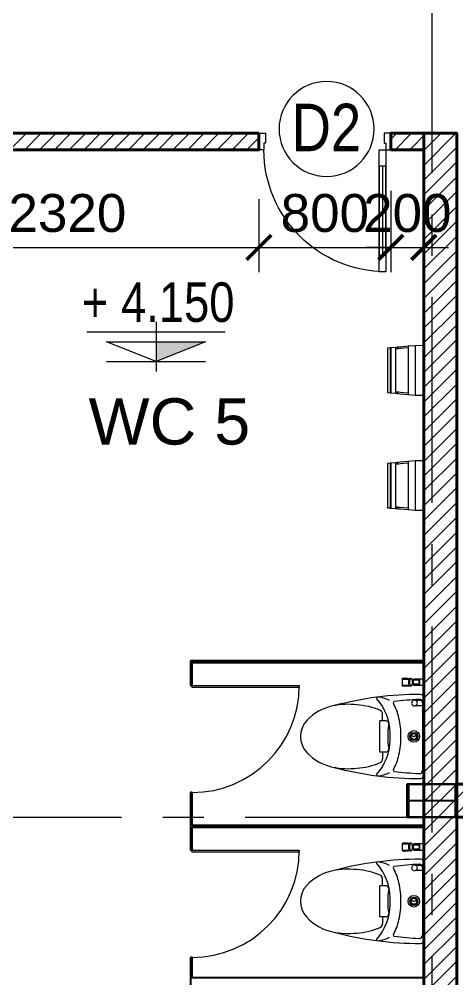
# Model space of a CAD drawing. Header units: millimetres. Extents: x 886808 to 1650903, y -1008069 to 230892.
# Drawn here: x 948415 to 951069, y -439900 to -434078 of the extents above; entities that cross this region are included whole.
import ezdxf
from ezdxf.enums import TextEntityAlignment as Align

# ---------------------------------------------------------------- set-up
doc = ezdxf.new("R2010")
doc.units = ezdxf.units.MM
for name, pattern in [('ACAD_ISO03W100', [30, 12, -18]), ('CENTER', [2, 1.25, -0.25, 0.25, -0.25]), ('DASHED', [0.75, 0.5, -0.25]), ('HIDDEN2', [0.1875, 0.125, -0.0625])]:
    doc.linetypes.add(name, pattern=pattern)
doc.layers.get('0').update_dxf_attribs({"lineweight": 0})
for name, color, linetype, lineweight in [('01- NET TUONG- 242', 242, 'Continuous', 40), ('04-Net thay', 150, 'Continuous', 20), ('06- Dim- 250', 250, 'Continuous', 0), ('06-Dim', 250, 'Continuous', 0), ('8l NET TO', 8, 'Continuous', 9), ('A-Door', 31, 'Continuous', 15), ('A-GLAZ-CURT', 52, 'Continuous', 5), ('A-Wall', 113, 'Continuous', 30), ('A-WALL-FNSH', 113, 'Continuous', 25), ('A_Dim', 8, 'Continuous', 5), ('ADP_007_text', 7, 'Continuous', 15), ('ADP_137_symbol', 137, 'Continuous', 9), ('DS_Dim', 8, 'Continuous', 0), ('HACTH', 8, 'Continuous', 0), ('net vl', 33, 'Continuous', 5), ('P-SANR-FIXT', 6, 'Continuous', 5), ('X-BT-MB-F1$0$SP-CỬA', 157, 'Continuous', 0)]:
    doc.layers.add(name, color=color, linetype=linetype, lineweight=lineweight)
doc.styles.add('ADP_HC_vni_HC', font='')
doc.styles.add('OBAYASHI', font='ARIALN.TTF')
doc.styles.add('Roof Fl type B$0$GHICHUTHUONG', font='arial.ttf', dxfattribs={"width": 0.8})
doc.styles.add('TIÊU ĐỀ', font='arial.ttf', dxfattribs={"height": 230})
doc.styles.add('TRUNG TIN', font='')
doc.styles.get('ADP_HC_vni_HC').set_extended_font_data('VNI-Helve-Condense')
doc.styles.get('TRUNG TIN').set_extended_font_data('VNI-Helve-Condense')
doc.dimstyles.new('1-100', dxfattribs={"dimtxt": 230, "dimasz": 150, "dimexe": 150, "dimexo": 300, "dimgap": 90, "dimtad": 1, "dimdec": 0, "dimrnd": 5, "dimzin": 0, "dimtxsty": 'TIÊU ĐỀ', "dimblk": 'ARCHTICK', "dimcen": 100, "dimdle": 120, "dimclrd": 256, "dimclre": 256, "dimclrt": 2, "dimadec": 0, "dimazin": 0, "dimtfac": 1, "dimtdec": 0, "dimtix": 1, "dimtmove": 1, "dimatfit": 3, "dimldrblk": 'OPEN30', "dimfxl": 900, "dimtolj": 1, "dimtzin": 0, "dimlwd": 13, "dimlwe": 13, "dimarcsym": 1})

# ---------------------------------------------------------------- blocks, each defined once
blk = doc.blocks.new('*U52')
at = {"transparency": 33554636}
h = blk.add_hatch(color=256, dxfattribs=at)
edge = h.paths.add_edge_path()
edge.add_arc((2200, 1800), 37.5, 0, 360)
at = {"linetype": 'HIDDEN2', "transparency": 33554636}
for points in [[(0, 0), (0, 3500)], [(0, 3500), (2200, 3500)], [(2200, 3500), (2200, 1800)]]:
    blk.add_lwpolyline(points, dxfattribs=at)
at = {"lineweight": -2, "transparency": 33554636, "const_width": 50}
blk.add_lwpolyline([(-173.2, 100), (0, 0), (173.2, 100)], dxfattribs=at)
at = {"transparency": 33554636}
blk.add_circle((2200, 1800), 37.5, dxfattribs=at)
blk = doc.blocks.new('*U51')
at = {"transparency": 33554636}
h = blk.add_hatch(color=256, dxfattribs=at)
edge = h.paths.add_edge_path()
edge.add_arc((0, 900), 37.5, 0, 360)
at = {"linetype": 'HIDDEN2', "transparency": 33554636}
blk.add_lwpolyline([(0, 0), (0, 900)], dxfattribs=at)
at = {"lineweight": -2, "transparency": 33554636, "const_width": 50}
blk.add_lwpolyline([(-173.2, 100), (0, 0), (173.2, 100)], dxfattribs=at)
at = {"transparency": 33554636}
blk.add_circle((0, 900), 37.5, dxfattribs=at)
blk = doc.blocks.new('THANG BO 2 TG2')
at = {"layer": '04-Net thay', "transparency": 33554636}
for p, q in [((1550, 3850), (1550, 2350)), ((1850, 3850), (1850, 2350)), ((2150, 3850), (2150, 2350)), ((2450, 3850), (2450, 2350)), ((2750, 3850), (2750, 2350)), ((3050, 3850), (3050, 2350)), ((3350, 3850), (3350, 2350)), ((3650, 3850), (3650, 2350)), ((3950, 3850), (3950, 2350)), ((50, 2350), (1550, 2350)), ((1550, 2350), (4250, 2350)), ((1550, 1550), (1550, 2350)), ((1600, 1600), (1600, 2300)), ((50, 1950), (1550, 1950)), ((2568.3, 1600), (1600, 1600)), ((50, 1550), (1550, 1550)), ((2084.1, 1550), (1550, 1550)), ((1550, 50), (1550, 1550)), ((1850, 50), (1850, 1550)), ((3650, 50), (3650, 1550)), ((3950, 50), (3950, 1550)), ((4250, 50), (4250, 1550)), ((2150, 50), (2150, 1435.8)), ((2450, 50), (2450, 916.2)), ((2750, 50), (2750, 396.6))]:
    blk.add_line(p, q, dxfattribs=at)
for points in [[(1550, 0), (0, 0), (0, 3900), (4250, 3900), (4250, 2300), (1600, 2300)], [(1550, 50), (50, 50), (50, 3850), (4250, 3850)], [(4250, 50), (5700, 50), (5700, 3900), (5750, 3900), (5750, 0), (4250, 0)], [(2750, 1285.3), (2750, 1550)], [(3050, 1550), (3050, 892.4)], [(3350, 246.1), (3350, 1550)], [(3050, 779.2), (3050, 659.3)], [(2950.1, 50), (1550, 50), (1550, 0), (4250, 0), (4250, 50), (3463.2, 50)]]:
    blk.add_lwpolyline(points, dxfattribs=at)
for points in [[(4250, 2300), (4200, 2300), (4200, 1600), (4250, 1600)], [(2597.2, 1550), (4250, 1550), (4250, 1600), (2568.3, 1600)], [(3492.1, 0), (4250, 0), (4250, 50), (3461.2, 50)]]:
    blk.add_lwpolyline(points, close=True, dxfattribs=at)
at = {"layer": '06- Dim- 250', "linetype": 'DASHED', "ltscale": 200, "transparency": 33554636}
for p, q in [((3050, 659.3), (3050, 1550)), ((3350, 246.1), (3350, 1550))]:
    blk.add_line(p, q, dxfattribs=at)
at = {"layer": 'A-WALL-FNSH', "color": 251, "lineweight": 5, "true_color": 0x636466, "transparency": 33554636}
blk.add_line((4250, 1600), (2977, 1600), dxfattribs=at)
for points in [[(3077.3, -170.4), (2598.3, 659.3), (2329.1, 659.3), (2732.9, 892.4), (2463.7, 892.4), (2000.5, 1694.7)], [(3590.5, -170.4), (3111.4, 659.3), (2842.3, 659.3), (3246, 892.4), (2976.9, 892.4), (2513.7, 1694.7)]]:
    blk.add_lwpolyline(points, dxfattribs=at)
at = {"layer": '06- Dim- 250', "linetype": 'ACAD_ISO03W100', "ltscale": 10, "transparency": 33554636, "xscale": -1}
for name, p, rotation in [('*U52', (4250, 3015.8), 90), ('*U51', (3350, 800), 270)]:
    blk.add_blockref(name, p, dxfattribs=dict(at, rotation=rotation))
at = {"color": 2, "transparency": 33554636, "char_height": 115, "attachment_point": 5, "style": 'TIÊU ĐỀ'}
for s, insert in [('\\A1;17', (1391.8, 3679.3)), ('\\A1;19', (1991.8, 3679.3)), ('\\A1;21', (2591.8, 3679.3)), ('\\A1;23', (3191.8, 3679.3)), ('\\A1;25', (3791.8, 3679.3)), ('\\A1;27', (4379.2, 3672.2)), ('\\A1;15', (1391.8, 1679.3)), ('\\A1;13', (1691.8, 1379.3)), ('\\A1;32', (2891.8, 1379.3)), ('\\A1;30', (3491.8, 1379.3)), ('\\A1;28', (4091.8, 1379.3))]:
    blk.add_mtext(s, dxfattribs=dict(at, insert=insert))
blk = doc.blocks.new('DAC_CD-Compact partition door - DAC-CD-Compact partition door-4592715-MẶT BẰNG BỐ TRÍ TẦNG 2')
at = {"layer": 'A-Door', "lineweight": 18}
for p, q in [((313, -5), (325, -5)), ((313, -655), (313, -5)), ((325, -5), (325, -655)), ((325, -655), (313, -655))]:
    blk.add_line(p, q, dxfattribs=at)
at = {"layer": 'A-Door'}
blk.add_arc((325, -5), 650, 180, 270, dxfattribs=at)
blk = doc.blocks.new('DAC_SA_Toilet - DAC_Toilet-V2-MẶT BẰNG BỐ TRÍ TẦNG 2')
at = {"layer": 'A_Dim', "transparency": 33554636}
for p, q in [((-308.8, 364.5), (-350.3, 364.5)), ((235, 364.5), (-235, 364.5))]:
    blk.add_line(p, q, dxfattribs=at)
at = {"layer": 'P-SANR-FIXT', "color": 251, "true_color": 0x636466, "transparency": 33554636}
for p, q in [((-350.3, 306.5), (-350.3, 364.5)), ((-308.8, 364.5), (-308.8, 306.5)), ((-223.5, 359.5), (-223.5, 364.5)), ((-220.1, 359.5), (-223.5, 359.5)), ((-220.1, 312.7), (-220.1, 359.5)), ((-220.1, 359.5), (-186.3, 359.5)), ((-205, 356.9), (0, 356.9)), ((-186.3, 359.5), (-186.3, 312.7)), ((-182.9, 359.5), (-186.3, 359.5)), ((-182.9, 364.5), (-182.9, 359.5)), ((0, 356.9), (205, 356.9)), ((-347.1, 306.5), (-350.3, 306.5)), ((-347.3, 306.5), (-347.3, 340.6)), ((-311.9, 340.6), (-347.3, 340.6)), ((-347.1, 306.5), (-347.1, 321.7)), ((-347.1, 293.3), (-347.1, 306.5)), ((-344.3, 298.2), (-345.9, 293.7)), ((-344.3, 332.7), (-344.3, 298.2)), ((-341.7, 335.2), (-341.7, 300.7)), ((-317.5, 335.2), (-317.5, 300.7)), ((-315, 332.7), (-315, 298.2)), ((-315, 298.2), (-313.3, 293.7)), ((-312.1, 306.5), (-312.1, 321.7)), ((-312.1, 306.5), (-312.1, 293.3)), ((-308.8, 306.5), (-312.1, 306.5)), ((-311.9, 340.6), (-311.9, 306.5)), ((-356.1, 244.9), (-352.9, 285)), ((-353.3, 236.2), (-356.1, 244.9)), ((-353.3, 236.2), (-350.8, 275.3)), ((-346.9, 280.7), (-348.2, 276.2)), ((-348, 233.8), (-345.9, 273)), ((-344, 274.2), (-343, 278.9)), ((-316.2, 278.9), (-315.2, 274.2)), ((-311.2, 233.8), (-313.3, 273)), ((-312.3, 280.7), (-311, 276.2)), ((-305.9, 236.2), (-308.4, 275.3)), ((-306.3, 285), (-303.1, 244.9)), ((-303.1, 244.9), (-305.9, 236.2)), ((-94.1, 133.7), (-94.1, 97.2)), ((94.1, 133.9), (94.1, 97.2)), ((-94.1, 114.8), (-135.3, 114.8)), ((94.1, 97.2), (-94.1, 97.2)), ((94.1, 114.8), (135.3, 114.8))]:
    blk.add_line(p, q, dxfattribs=at)
for centre, radius in [((-0.5, 304), 35), ((0, 304), 25), ((0, 304), 18.2)]:
    blk.add_circle(centre, radius, dxfattribs=at)
for centre, radius, start, end in [((-235, 344.5), 20, 90, 179.77834), ((-205, 336.9), 20, 90, 182.77831), ((205, 336.9), 20, 357.22169, 90), ((235, 344.5), 20, 0.22166, 90), ((-357.2, 312), 22.3, 286.6183, 295.29425), ((-368.7, 300.9), 23, 336.71481, 340.6458), ((-322.9, 321.4), 24.1, 152.22707, 179.2307), ((-351.9, 309.1), 16.5, 287.16271, 302.51816), ((-344.3, 335.2), 2.55, 270.00781, 359.99327), ((-329.6, 309.1), 28.8, 65.09775, 114.90581), ((-329.6, 260.8), 41.6, 73.0945, 106.9132), ((-315, 335.2), 2.55, 180.06218, 270), ((-307.3, 309.1), 16.5, 237.51883, 252.87745), ((-336.3, 321.4), 24.1, 0.76948, 27.77306), ((-290.5, 300.9), 23, 199.3542, 203.28519), ((-302, 312), 22.3, 244.70575, 253.3817), ((1745, 336.9), 2000, 179.77834, 194.96383), ((1772.7, 432.9), 2000, 182.77831, 187.10889), ((-203.2, 307.8), 17.6, 163.78637, 16.21363), ((-203.2, 307.8), 17.6, 16.21363, 163.78637), ((-16, 304), 15.4, 292.40557, 67.59443), ((-8.7, 318.8), 0.521, 120.52922, 244.00353), ((0, 304), 17.7, 239.47078, 120.52922), ((-16, 304), 16, 295.99647, 64.00353), ((-1745, 336.9), 2000, 345.03617, 0.22166), ((-1772.7, 432.9), 2000, 352.89111, 357.22169), ((-339.1, 283), 13.9, 171.78547, 213.41534), ((-342.4, 284.1), 10.6, 142.44391, 175.48892), ((-329.6, 360.7), 128.2, 261.74989, 278.25011), ((-316.8, 284.1), 10.6, 4.51108, 37.55609), ((-320.1, 283), 13.9, 326.58229, 8.22538), ((-8.7, 289.2), 0.521, 115.99647, 239.47078), ((-205, 186.3), 7, 187.10889, 298.6447), ((-38.7, -118.3), 340, 102.40346, 118.6447), ((0, -294.1), 520, 90, 102.40346), ((0, -294.1), 520, 77.59654, 90), ((38.7, -118.3), 340, 61.3553, 77.59654), ((205, 186.3), 7, 241.3553, 352.89111), ((-49.4, 69.1), 190, 152.46569, 175.50695), ((-20.5, -150.5), 310, 90.25011, 132.22537), ((-75.7, 133.7), 18.4, 141.6409, 180), ((-75.7, 133.7), 18.4, 80.33625, 141.6409), ((0, 578.5), 432.8, 260.33625, 279.66375), ((0, -4840.4), 5000, 89.74989, 90.25011), ((20.5, -150.5), 310, 47.77463, 89.74989), ((75.7, 133.7), 18.4, 38.3591, 99.66375), ((75.7, 133.7), 18.4, 0.59264, 38.3591), ((49.4, 69.1), 190, 4.49305, 27.53431), ((-232.8, 83.5), 6, 175.50695, 312.22537), ((242.7, -72), 436.1, 156.82038, 175.91835), ((-135.3, 89.9), 24.9, 90, 156.82038), ((135.3, 89.9), 24.9, 23.17962, 90), ((-242.7, -72), 436.1, 4.08165, 23.17962), ((232.8, 83.5), 6, 227.77463, 4.49305), ((265.7, -93.5), 461, 173.44768, 191.83618), ((-265.7, -93.5), 461, 348.16382, 6.55232), ((106.8, -126.8), 298.7, 190.16854, 227.10822), ((-106.8, -126.8), 298.7, 312.89178, 349.83146), ((0, -241.8), 141.8, 227.10822, 312.89178)]:
    blk.add_arc(centre, radius, start, end, dxfattribs=at)
for centre, major_axis, ratio, start_param, end_param in [((-294.8, 287), (53.8, 0), 0.469472, 2.950602, 3.394193), ((-344.3, 300.7), (-2.55, 0), 0.964751, 1.570796, 3.142958), ((-329.6, 270.7), (-53.8, 0), 0.469459, 4.459825, 4.964989), ((-329.6, 286.5), (14.9, 0), 0.965007, 0.656553, 2.485417), ((-315, 300.7), (2.55, 0), 0.962261, 3.141593, 4.712389), ((-364.4, 287), (53.8, 0), 0.469472, 6.030585, 6.474176), ((-357.1, 270), (12.9, 0), 0.469472, 0.514225, 1.056571), ((-294.8, 283), (55.3, 0), 0.469472, 2.889685, 3.404243), ((-357.1, 270), (15.9, 0), 0.469472, 0.595548, 0.975248), ((-357.1, 274.1), (17.4, 0), 0.469472, 0.628494, 0.942302), ((-329.6, 299.3), (58.3, 0), 0.469472, 4.429224, 4.995554), ((-329.6, 299.3), (55.3, 0), 0.469472, 4.449739, 4.975039), ((-329.6, 303.4), (53.8, 0), 0.469472, 4.459789, 4.964989), ((-302.1, 274.1), (17.4, 0), 0.470339, 2.199291, 2.513098), ((-302.1, 270), (15.9, 0), 0.470257, 2.166344, 2.546045), ((-302.1, 270), (12.9, 0), 0.469467, 2.085021, 2.627368), ((-364.4, 283), (55.3, 0), 0.469472, 6.020535, 6.535172)]:
    blk.add_ellipse(centre, major_axis=major_axis, ratio=ratio, start_param=start_param, end_param=end_param, dxfattribs=at)
for points, knots in [([(-348, 233.8), (-348.3, 234), (-348.9, 234.6), (-350.5, 235.5), (-352.1, 236), (-353.3, 236.2)], [-1, -1, -1, -1, -0.75, -0.5, 0, 0, 0, 0]), ([(-305.9, 236.2), (-307.1, 236), (-308.7, 235.5), (-310.3, 234.6), (-310.9, 234), (-311.2, 233.8)], [-1, -1, -1, -1, -0.5, -0.25, 0, 0, 0, 0])]:
    blk.add_open_spline(points, degree=3, knots=knots, dxfattribs=at)
blk = doc.blocks.new('DAC_SA_Hand Dryer - DAC_Hand Dryer-946013-MẶT BẰNG BỐ TRÍ TẦNG 2')
at = {"layer": 'P-SANR-FIXT', "color": 251, "true_color": 0x636466}
for p, q in [((-150, -2), (-149.7, -52)), ((150, -2), (-150, -2)), ((-149.7, -52), (149.7, -52)), ((-149.7, -52), (-145.8, -95)), ((145.8, -95), (149.7, -52)), ((149.7, -52), (150, -2)), ((-145.8, -95), (-141.6, -140.9)), ((-145.8, -95), (145.8, -95)), ((-133.6, -140.9), (-137.7, -95)), ((137.7, -95), (133.6, -140.9)), ((141.6, -140.9), (145.8, -95)), ((-139.8, -160.8), (-131.8, -160.8)), ((-139.8, -160.8), (-138.8, -172)), ((-138.8, -172), (138.8, -172)), ((-138.8, -172), (-136.4, -199.2)), ((-130.8, -172), (-131.8, -160.8)), ((131.8, -160.8), (130.8, -172)), ((131.8, -160.8), (139.8, -160.8)), ((136.4, -199.2), (138.8, -172)), ((138.8, -172), (139.8, -160.8)), ((-136.4, -199.2), (136.4, -199.2)), ((-136.4, -199.2), (-136.1, -202.5)), ((136.1, -202.5), (-136.1, -202.5)), ((-136, -203.5), (136, -203.5)), ((-136, -203.5), (-134.4, -221)), ((-134.4, -221), (134.4, -221)), ((-134, -202.5), (-134, -203.5)), ((134, -202.5), (134, -203.5)), ((134.4, -221), (136, -203.5)), ((136.1, -202.5), (136.4, -199.2))]:
    blk.add_line(p, q, dxfattribs=at)
at = {"layer": 'P-SANR-FIXT', "color": 251, "true_color": 0x636466, "flags": 128}
for points in [[(-141.6, -140.9), (-140.5, -153.1), (-139.8, -160.8)], [(-131.8, -160.8), (-132.5, -153.1), (-133.6, -140.9)], [(133.6, -140.9), (132.5, -153.1), (131.8, -160.8)], [(139.8, -160.8), (140.5, -153.1), (141.6, -140.9)]]:
    blk.add_lwpolyline(points, dxfattribs=at)
blk = doc.blocks.new('cao độ')
at = {"layer": 'ADP_137_symbol'}
blk.add_hatch(color=0, dxfattribs=at).paths.add_polyline_path([(0, 1), (0, 0), (2.5, 1)])
at = {"layer": 'ADP_137_symbol', "color": 0}
for points in [[(0, 2), (0, -0.5)], [(-3.5, 1.5), (3.5, 1.5)], [(-2.5, 1), (2.5, 1), (0, 0), (-2.5, 1)], [(-2.5, 0), (2.5, 0)]]:
    blk.add_lwpolyline(points, dxfattribs=at)
at = {"layer": 'ADP_007_text', "style": 'ADP_HC_vni_HC'}
blk.add_attdef('A', (-3.745, 2), '', height=2, dxfattribs=at)
blk = doc.blocks.new('so thu tu bac thang')
at = {"ltscale": 300}
blk.add_circle((37.7, 0), 125, dxfattribs=at)
at = {"style": 'OBAYASHI'}
blk.add_attdef('SO_THU_TU_BAC_THANG', (-91.5, -138.5), '', height=300, dxfattribs=at)
blk = doc.blocks.new('_ArchTick')
at = {"color": 0, "linetype": 'ByBlock', "const_width": 0.15}
blk.add_lwpolyline([(-0.5, -0.5), (0.5, 0.5)], dxfattribs=at)
blk = doc.blocks.new('*D642')
at = {"layer": 'A_Dim', "lineweight": 13, "transparency": 16777216}
for p, q in [((941268.6, -434817), (941268.6, -432214.5)), ((950918.6, -432622), (950918.6, -432214.5)), ((941148.6, -432364.5), (951038.6, -432364.5))]:
    blk.add_line(p, q, dxfattribs=at)
at = {"layer": 'Defpoints', "color": 0, "transparency": 16777216}
for p in [(950918.6, -432364.5), (950918.6, -432922), (941268.6, -435117)]:
    blk.add_point(p, dxfattribs=at)
at = {"layer": 'A_Dim', "lineweight": 13, "transparency": 16777216, "xscale": 150, "yscale": 150, "zscale": 150, "rotation": 180}
blk.add_blockref('_ArchTick', (941268.6, -432364.5), dxfattribs=at)
at = {"layer": 'A_Dim', "lineweight": 13, "transparency": 16777216, "xscale": 150, "yscale": 150, "zscale": 150}
blk.add_blockref('_ArchTick', (950918.6, -432364.5), dxfattribs=at)
at = {"layer": 'A_Dim', "color": 2, "transparency": 16777216, "insert": (946093.6, -432157.1), "char_height": 230, "attachment_point": 5, "style": 'TIÊU ĐỀ'}
blk.add_mtext('\\A1;9650', dxfattribs=at)
blk = doc.blocks.new('_Open30')
at = {"color": 0, "linetype": 'ByBlock', "lineweight": -2}
for p, q in [((-1, 0.268), (0, 0)), ((0, 0), (-1, -0.268)), ((0, 0), (-1, 0))]:
    blk.add_line(p, q, dxfattribs=at)
blk = doc.blocks.new('*D1251')
at = {"layer": 'A_Dim', "lineweight": 13, "transparency": 16777216}
for p, q in [((949868.6, -435169.7), (949868.6, -435612.5)), ((947546.1, -435212.5), (947546.1, -435612.5)), ((947426.1, -435462.5), (949988.6, -435462.5))]:
    blk.add_line(p, q, dxfattribs=at)
at = {"layer": 'Defpoints', "color": 0, "transparency": 16777216}
for p in [(949868.6, -434869.7), (947546.1, -434912.5), (949868.6, -435462.5)]:
    blk.add_point(p, dxfattribs=at)
at = {"layer": 'A_Dim', "lineweight": 13, "transparency": 16777216, "xscale": 150, "yscale": 150, "zscale": 150, "rotation": 180}
blk.add_blockref('_ArchTick', (947546.1, -435462.5), dxfattribs=at)
at = {"layer": 'A_Dim', "lineweight": 13, "transparency": 16777216, "xscale": 150, "yscale": 150, "zscale": 150}
blk.add_blockref('_ArchTick', (949868.6, -435462.5), dxfattribs=at)
at = {"layer": 'A_Dim', "color": 2, "transparency": 16777216, "insert": (948707.3, -435255), "char_height": 230, "attachment_point": 5, "style": 'TIÊU ĐỀ'}
blk.add_mtext('\\A1;2320', dxfattribs=at)
blk = doc.blocks.new('*D1252')
at = {"layer": 'A_Dim', "lineweight": 13, "transparency": 16777216}
for p, q in [((950668.6, -435119.7), (950668.6, -435612.5)), ((949868.6, -435169.7), (949868.6, -435612.5)), ((949748.6, -435462.5), (950788.6, -435462.5))]:
    blk.add_line(p, q, dxfattribs=at)
at = {"layer": 'Defpoints', "color": 0, "transparency": 16777216}
for p in [(950668.6, -434819.7), (949868.6, -434869.7), (950668.6, -435462.5)]:
    blk.add_point(p, dxfattribs=at)
at = {"layer": 'A_Dim', "lineweight": 13, "transparency": 16777216, "xscale": 150, "yscale": 150, "zscale": 150, "rotation": 180}
blk.add_blockref('_ArchTick', (949868.6, -435462.5), dxfattribs=at)
at = {"layer": 'A_Dim', "lineweight": 13, "transparency": 16777216, "xscale": 150, "yscale": 150, "zscale": 150}
blk.add_blockref('_ArchTick', (950668.6, -435462.5), dxfattribs=at)
at = {"layer": 'A_Dim', "color": 2, "transparency": 16777216, "insert": (950268.6, -435255.1), "char_height": 230, "attachment_point": 5, "style": 'TIÊU ĐỀ'}
blk.add_mtext('\\A1;800', dxfattribs=at)
blk = doc.blocks.new('*D1253')
at = {"layer": 'A_Dim', "lineweight": 13, "transparency": 16777216}
for p, q in [((950668.6, -435119.7), (950668.6, -435612.5)), ((950868.6, -435169.7), (950868.6, -435612.5)), ((950668.6, -435462.5), (950518.6, -435462.5)), ((950668.6, -435462.5), (950868.6, -435462.5)), ((950868.6, -435462.5), (951018.6, -435462.5))]:
    blk.add_line(p, q, dxfattribs=at)
at = {"layer": 'Defpoints', "color": 0, "transparency": 16777216}
for p in [(950668.6, -434819.7), (950868.6, -434869.7), (950868.6, -435462.5)]:
    blk.add_point(p, dxfattribs=at)
at = {"layer": 'A_Dim', "lineweight": 13, "transparency": 16777216, "xscale": 150, "yscale": 150, "zscale": 150}
blk.add_blockref('_ArchTick', (950668.6, -435462.5), dxfattribs=at)
at = {"layer": 'A_Dim', "lineweight": 13, "transparency": 16777216, "xscale": 150, "yscale": 150, "zscale": 150, "rotation": 180}
blk.add_blockref('_ArchTick', (950868.6, -435462.5), dxfattribs=at)
at = {"layer": 'A_Dim', "color": 2, "transparency": 16777216, "insert": (950768.6, -435255.1), "char_height": 230, "attachment_point": 5, "style": 'TIÊU ĐỀ'}
blk.add_mtext('\\A1;200', dxfattribs=at)
blk = doc.blocks.new('*D1254')
at = {"layer": 'A_Dim', "lineweight": 13, "transparency": 16777216}
for p, q in [((952096.5, -438839.7), (952096.5, -434649.7)), ((951368.6, -434769.7), (952246.5, -434769.7)), ((951841, -438719.7), (952246.5, -438719.7))]:
    blk.add_line(p, q, dxfattribs=at)
at = {"layer": 'Defpoints', "color": 0, "transparency": 16777216}
for p in [(951068.6, -434769.7), (952096.5, -434769.7), (951541, -438719.7)]:
    blk.add_point(p, dxfattribs=at)
at = {"layer": 'A_Dim', "lineweight": 13, "transparency": 16777216, "xscale": 150, "yscale": 150, "zscale": 150}
for p, rotation in [((952096.5, -434769.7), 90), ((952096.5, -438719.7), 270)]:
    blk.add_blockref('_ArchTick', p, dxfattribs=dict(at, rotation=rotation))
at = {"layer": 'A_Dim', "color": 2, "transparency": 16777216, "insert": (951889, -436744.7), "char_height": 230, "attachment_point": 5, "rotation": 90, "style": 'TIÊU ĐỀ'}
blk.add_mtext('\\A1;3950', dxfattribs=at)
blk = doc.blocks.new('*D1255')
at = {"layer": 'A_Dim', "lineweight": 13, "transparency": 16777216}
for p, q in [((952096.5, -434889.7), (952096.5, -433049.7)), ((950991.5, -433169.7), (952246.5, -433169.7)), ((951368.6, -434769.7), (952246.5, -434769.7))]:
    blk.add_line(p, q, dxfattribs=at)
at = {"layer": 'Defpoints', "color": 0, "transparency": 16777216}
for p in [(950691.5, -433169.7), (952096.5, -433169.7), (951068.6, -434769.7)]:
    blk.add_point(p, dxfattribs=at)
at = {"layer": 'A_Dim', "lineweight": 13, "transparency": 16777216, "xscale": 150, "yscale": 150, "zscale": 150}
for p, rotation in [((952096.5, -433169.7), 90), ((952096.5, -434769.7), 270)]:
    blk.add_blockref('_ArchTick', p, dxfattribs=dict(at, rotation=rotation))
at = {"layer": 'A_Dim', "color": 2, "transparency": 16777216, "insert": (951889.1, -433969.7), "char_height": 230, "attachment_point": 5, "rotation": 90, "style": 'TIÊU ĐỀ'}
blk.add_mtext('\\A1;1600', dxfattribs=at)
blk = doc.blocks.new('*U75')
at = {"layer": 'X-BT-MB-F1$0$SP-CỬA', "transparency": 33554636}
blk.add_line((50, -100), (50, -640), dxfattribs=at)
for points in [[(0, 100), (40, 100), (40, 40), (30, 40), (30, 0), (0, 0)], [(800, 100), (760, 100), (760, 40), (770, 40), (770, 0), (800, 0)], [(30, 0), (30, -740), (70, -740), (70, 0)], [(30, -100), (70, -100), (70, -640), (30, -640)]]:
    blk.add_lwpolyline(points, close=True, dxfattribs=at)
at = {"layer": 'X-BT-MB-F1$0$SP-CỬA', "ltscale": 100, "transparency": 33554636}
blk.add_arc((30, 0), 740, 269.99898, 359.99898, dxfattribs=at)
blk = doc.blocks.new('cc')
at = {"layer": 'A-GLAZ-CURT', "transparency": 33554636}
blk.add_lwpolyline([(222569.3, 39756), (222287.3, 39756), (222287.3, 39659), (222278.3, 39659), (222278.3, 39859), (222287.3, 39859), (222287.3, 39762), (222569.3, 39762), (222569.3, 39859), (222578.3, 39859), (222578.3, 39659), (222569.3, 39659)], close=True, dxfattribs=at)
at = {"layer": 'A-Wall', "transparency": 33554636}
blk.add_lwpolyline([(222278.3, 39659), (222578.3, 39659), (222578.3, 39859), (222278.3, 39859)], close=True, dxfattribs=at)

msp = doc.modelspace()

# ---------------------------------------------------------------- linework, layer by layer
at = {"layer": '01- NET TUONG- 242', "transparency": 33554636}
for points in [[(949868.6, -434769.7), (946038.6, -434769.7), (946038.6, -434869.7), (949868.6, -434869.7)], [(950668.6, -434869.7), (950868.6, -434869.7), (950868.6, -434769.7), (950668.6, -434769.7)], [(950868.6, -434769.7), (951068.6, -434769.7), (951068.6, -443019.7), (950868.6, -443019.7)], [(955518.6, -438719.8), (951068.6, -438719.7), (951068.6, -438919.7), (955518.6, -438919.7)]]:
    msp.add_lwpolyline(points, close=True, dxfattribs=at)
at = {"layer": '8l NET TO', "color": 251, "linetype": 'CENTER', "ltscale": 1000, "true_color": 0x636466, "transparency": 33554636}
for p, q in [((950918.6, -447012.7), (950918.6, -401855.7)), ((941785.5, -438919.7), (971474.1, -438919.7))]:
    msp.add_line(p, q, dxfattribs=at)
at = {"layer": 'A-Wall', "color": 251, "lineweight": 25, "true_color": 0x636466, "transparency": 33554636}
for p, q in [((949453.6, -437969.7), (949453.6, -438119.7)), ((950868.6, -437969.7), (949453.6, -437969.7)), ((949463.6, -438119.7), (949463.6, -437979.7)), ((949463.6, -437979.7), (950868.6, -437979.7)), ((949453.6, -438119.7), (949463.6, -438119.7)), ((949463.6, -438769.7), (949453.6, -438769.7)), ((949453.6, -438769.7), (949453.6, -439119.7)), ((949463.6, -438969.7), (949463.6, -438769.7)), ((950868.6, -438969.7), (949463.6, -438969.7)), ((949463.6, -439119.7), (949463.6, -438979.7)), ((949463.6, -438979.7), (950868.6, -438979.7)), ((949453.6, -439119.7), (949463.6, -439119.7)), ((949463.6, -439769.7), (949453.6, -439769.7)), ((949453.6, -439769.7), (949453.6, -439894.7)), ((949463.6, -439894.7), (949463.6, -439769.7)), ((949453.6, -439894.7), (949453.6, -440044.7)), ((950868.6, -439894.7), (949453.6, -439894.7))]:
    msp.add_line(p, q, dxfattribs=at)
at = {"layer": 'A-WALL-FNSH', "color": 251, "lineweight": 5, "true_color": 0x636466, "transparency": 33554636}
msp.add_line((950853.6, -439894.7), (949453.6, -439894.7), dxfattribs=at)

# ---------------------------------------------------------------- block references
at = {"transparency": 33554636}
ref = msp.add_blockref('so thu tu bac thang', (950365.8, -434743.8), dxfattribs=dict(at, xscale=-2.304000000003725, yscale=2.304000000003725, zscale=2.304, rotation=359.9999999985525))
ref.add_attrib('SO_THU_TU_BAC_THANG', 'D2', dxfattribs={"height": 288, "style": 'TRUNG TIN'}).set_placement((950278, -434878.7), align=Align.CENTER)
msp.add_blockref('THANG BO 2 TG2', (951068.6, -442819.7), dxfattribs=at)
at = {"layer": 'A-Door', "color": 251, "true_color": 0x636466, "transparency": 33554636, "rotation": 90}
for p in [(949458.6, -438444.7), (949458.6, -439444.7)]:
    msp.add_blockref('DAC_CD-Compact partition door - DAC-CD-Compact partition door-4592715-MẶT BẰNG BỐ TRÍ TẦNG 2', p, dxfattribs=at)
at = {"layer": 'DS_Dim', "transparency": 33554636}
msp.add_blockref('cc', (728490.3, -478578.7), dxfattribs=at)
at = {"layer": 'net vl', "ltscale": 300, "transparency": 33554636, "extrusion": (-4.10546e-11, 1.99684e-08, -1), "rotation": 0.001024550384954098}
msp.add_blockref('*U75', (-950668.6, -434869.7, 0), dxfattribs=at)
at = {"layer": 'P-SANR-FIXT', "color": 251, "true_color": 0x636466, "transparency": 33554636, "rotation": 270}
for name, p in [('DAC_SA_Hand Dryer - DAC_Hand Dryer-946013-MẶT BẰNG BỐ TRÍ TẦNG 2', (950868.6, -436208.2)), ('DAC_SA_Hand Dryer - DAC_Hand Dryer-946013-MẶT BẰNG BỐ TRÍ TẦNG 2', (950868.6, -436907.3)), ('DAC_SA_Toilet - DAC_Toilet-V2-MẶT BẰNG BỐ TRÍ TẦNG 2', (950504.1, -438429.7)), ('DAC_SA_Toilet - DAC_Toilet-V2-MẶT BẰNG BỐ TRÍ TẦNG 2', (950504.1, -439429.7))]:
    msp.add_blockref(name, p, dxfattribs=at)

# ---------------------------------------------------------------- texts
at = {"layer": 'net vl', "ltscale": 300, "transparency": 33554636, "insert": (949325.8, -436520.2), "char_height": 280.71, "attachment_point": 5, "style": 'Roof Fl type B$0$GHICHUTHUONG', "bg_fill": 2}
msp.add_mtext('{\\W1;WC 5}', dxfattribs=at)

# ---------------------------------------------------------------- dimensions: what is measured, and where the dimension line sits
at = {"layer": 'A_Dim'}
for base, p1, p2, picture, middle in [((950918.6, -432364.5), (941268.6, -435117), (950918.6, -432922), '*D642', (946093.6, -432157.1)), ((950668.6, -435462.5), (949868.6, -434869.7), (950668.6, -434819.7), '*D1252', (950268.6, -435255.1)), ((950868.6, -435462.5), (950668.6, -434819.7), (950868.6, -434869.7), '*D1253', (950768.6, -435255.1)), ((949868.5875285, -435462.5), (947546.0875285, -434912.5), (949868.5875285, -434869.719508), '*D1251', (948707.3375285, -435254.9897681))]:
    dim = msp.add_linear_dim(base=base, p1=p1, p2=p2, dimstyle='1-100', dxfattribs=at)
    dim.commit()
    dim.dimension.update_dxf_attribs({"geometry": picture, "text_midpoint": middle})
for base, p1, p2, picture, middle in [((952096.5, -433169.7), (951068.6, -434769.7), (950691.5, -433169.7), '*D1255', (951889.1, -433969.7)), ((952096.5, -434769.7), (951541, -438719.7), (951068.6, -434769.7), '*D1254', (951889, -436744.7))]:
    dim = msp.add_linear_dim(base=base, p1=p1, p2=p2, angle=90, dimstyle='1-100', dxfattribs=at)
    dim.commit()
    dim.dimension.update_dxf_attribs({"geometry": picture, "text_midpoint": middle})

# ---------------------------------------------------------------- next in the draw order: hatches: boundary and pattern name
at = {"layer": 'HACTH', "transparency": 33554636}
h = msp.add_hatch(dxfattribs=at)
h.set_pattern_fill('ANSI31', color=256, scale=20)
h.paths.add_polyline_path([(958118.6, -409178.1), (958318.6, -409178.1), (958318.6, -406119.7), (958118.6, -406119.7)])
h.paths.add_polyline_path([(944818.1, -410919.7), (949148.3, -410919.9), (949148.3, -411019.9), (944818.1, -411019.7)])
h.paths.add_polyline_path([(960798.6, -406119.5), (965418.6, -406119.3), (965418.6, -405919.7), (960798.6, -405920)])
h.paths.add_polyline_path([(955518.6, -438719.8), (951068.6, -438719.7), (951068.6, -438919.7), (955518.6, -438919.7)])
h.paths.add_polyline_path([(934988.6, -406119.3), (935188.6, -406119.3), (935188.6, -411207), (934988.6, -411207)])
h.paths.add_polyline_path([(950868.6, -434769.7), (951068.6, -434769.7), (951068.6, -443019.7), (950868.6, -443019.7)])
h.paths.add_polyline_path([(945418.6, -441869.7), (945518.6, -441869.7), (945518.6, -442819.7), (945418.6, -442819.7)])
h.paths.add_polyline_path([(945118.6, -441869.7), (945518.6, -441869.7), (945518.6, -441769.7), (945118.6, -441769.7)])
h.paths.add_polyline_path([(943336, -442819.7), (945731.1, -442819.7), (945731.1, -443019.7), (943336, -443019.7)])
h.paths.add_polyline_path([(956518.6, -438719.8), (958318.6, -438719.7), (958318.6, -438919.7), (956518.6, -438919.8)])
h.paths.add_polyline_path([(936488.6, -411019.6), (940144.6, -411019.7), (940144.6, -410919.7), (936488.6, -410919.6)])
h.paths.add_polyline_path([(944918.5, -407719.7), (945118.5, -407719.7), (945118.6, -406119.7), (944918.6, -406119.7)])
h.paths.add_polyline_path([(935488.6, -411019.7), (935188.6, -411019.7), (935188.6, -410919.8), (935488.6, -410919.8)])
h.paths.add_polyline_path([(957518.6, -411019.7), (958318.6, -411019.7), (958318.6, -410819.7), (957518.6, -410819.7)])
h.paths.add_polyline_path([(950768.6, -410919.7), (957518.6, -410919.7), (957518.6, -411019.7), (950768.6, -411019.7)])
h.paths.add_polyline_path([(950256.1, -442819.7), (950868.6, -442819.7), (950868.6, -443019.7), (950256.1, -443019.7)])
h.paths.add_polyline_path([(947331.1, -442819.7), (948656.1, -442819.7), (948656.1, -443019.7), (947331.1, -443019.7)])
h.paths.add_polyline_path([(944918.6, -442819.7), (945118.6, -442819.7), (945118.6, -434869.7), (944918.6, -434869.7)])
h.paths.add_polyline_path([(951068.6, -433069.7), (941268.6, -433069.7), (941268.6, -433169.7), (951068.6, -433169.7)])
h.paths.add_polyline_path([(949868.6, -434769.7), (946038.6, -434769.7), (946038.6, -434869.7), (949868.6, -434869.7)])
h.paths.add_polyline_path([(950668.6, -434869.7), (950868.6, -434869.7), (950868.6, -434769.7), (950668.6, -434769.7)])
h.paths.add_polyline_path([(947646.1, -434869.7), (947646.1, -437979.8), (947546.1, -437979.8), (947546.1, -434869.7)])
h.paths.add_polyline_path([(948353.6, -437979.8), (946838.6, -437979.8), (946838.6, -438079.7), (948353.6, -438079.7)])
h.paths.add_polyline_path([(948353.6, -438079.7), (948353.6, -442819.7), (948253.6, -442819.7), (948253.6, -438079.7)])
h.paths.add_polyline_path([(934988.6, -436944.7), (935188.6, -436944.7), (935188.6, -442819.7), (934988.6, -442819.7)])
h.paths.add_polyline_path([(941536, -405919.3), (938371.1, -405919.3), (938371.1, -406119.3), (941536, -406119.3)])
h.paths.add_polyline_path([(936571.1, -405919.7), (934988.6, -405919.7), (934988.6, -406119.3), (936571.1, -406119.3)])
h.paths.add_polyline_path([(946778.6, -406269.3), (946678.6, -406269.3), (946678.6, -406119.3), (946778.6, -406119.3)])
h.paths.add_polyline_path([(946778.6, -407619.7), (946678.6, -407619.7), (946678.6, -407369.7), (946778.6, -407369.7)])
h.paths.add_polyline_path([(946678.6, -407519.7), (946678.6, -407619.7), (945118.6, -407619.7), (945118.6, -407519.7)])
h.paths.add_polyline_path([(949598.6, -406119.3), (955443.6, -406119.5), (955443.6, -405920), (949598.6, -405919.7)])
h.paths.add_polyline_path([(943336, -405919.3), (947798.6, -405919.3), (947798.6, -406119.3), (943336, -406119.3)])
h.paths.add_polyline_path([(934988.6, -432694.7), (935188.6, -432694.7), (935188.6, -435144.7), (934988.6, -435144.7)])
h.paths.add_polyline_path([(934988.6, -426944.7), (935188.6, -426944.7), (935188.6, -427894.7), (934988.6, -427894.7)])
h.paths.add_polyline_path([(935188.6, -415519.7), (934988.6, -415519.7), (934988.6, -421569.7), (935188.6, -421569.7), (935188.6, -419869.7)])
h.paths.add_polyline_path([(940068.6, -443019.7), (938371.1, -443019.7), (938371.1, -442819.7), (940068.6, -442819.7)])
h.paths.add_polyline_path([(936571.1, -443019.7), (934988.6, -443019.7), (934988.6, -442819.7), (936571.1, -442819.7)])
h.paths.add_polyline_path([(958998.6, -405919.7), (955443.6, -405919.7), (955443.6, -406119.7), (958998.6, -406119.7)])
h.paths.add_polyline_path([(958418.3, -408449.3), (958318.6, -408449.3), (958318.6, -408349.3), (958418.3, -408349.3)])
h.paths.add_polyline_path([(963058.6, -408449.3), (960038.6, -408449.3), (960038.6, -408349.3), (963058.6, -408349.3)])
h.paths.add_polyline_path([(951068.6, -443019.7), (951872.6, -443019.7), (951872.6, -442819.7), (951068.6, -442819.7)])
h.paths.add_polyline_path([(953472.6, -443019.7), (954272.6, -443019.7), (954272.6, -442819.7), (953472.6, -442819.7)])
h.paths.add_polyline_path([(955872.6, -443019.7), (956784.8, -443019.7), (956784.8, -442819.7), (955872.6, -442819.7)])
h.paths.add_polyline_path([(938788.4, -438719.7), (935188.6, -438719.7), (935188.6, -438819.7), (938788.4, -438819.7)])
h.paths.add_polyline_path([(943243.6, -435657.2), (943243.6, -436107.2), (943343.6, -436107.2), (943343.6, -435657.2)])
h.paths.add_polyline_path([(939968.5, -438719.7), (940068.5, -438719.7), (940068.6, -442819.7), (939968.6, -442819.7)])
h.paths.add_polyline_path([(939968.6, -438617), (940068.6, -438617), (940068.6, -438719.7), (939968.6, -438719.7)])
h.paths.add_polyline_path([(941268.6, -436072.8), (941368.6, -436072.8), (941368.8, -442819.7), (941268.8, -442819.7)])
h.paths.add_polyline_path([(938788.4, -437417), (939968.6, -437417), (939968.6, -437517), (938788.4, -437517)])
h.paths.add_polyline_path([(938788.4, -437517), (938788.4, -437919.8), (938688.4, -437919.8), (938688.4, -437517)])
h.paths.add_polyline_path([(938788.4, -438619.8), (938788.4, -438719.8), (938688.4, -438719.8), (938688.4, -438619.8)])
h.paths.add_polyline_path([(936988.5, -437417), (938788.4, -437417), (938788.4, -437517), (936988.5, -437517)])
h.paths.add_polyline_path([(936888.5, -437417), (935988.6, -437417), (935988.6, -437517), (936888.5, -437517)])
h.paths.add_polyline_path([(935288.6, -437417), (935188.6, -437417), (935188.6, -437517), (935288.6, -437517)])
h.paths.add_polyline_path([(936888.5, -437417), (936988.5, -437417), (936988.5, -438719.7), (936888.5, -438719.7)])
h.paths.add_polyline_path([(939968.6, -434372.8), (940068.6, -434372.8), (940068.6, -437617), (939968.6, -437617)])
h.paths.add_polyline_path([(941368.6, -435072.8), (941268.6, -435072.8), (941268.6, -434869.7), (941368.6, -434869.7)])
h.paths.add_polyline_path([(939968.6, -433172.8), (940068.6, -433172.8), (940068.6, -433372.8), (939968.6, -433372.8)])
h.paths.add_polyline_path([(941268.6, -434769.9), (944918.6, -434769.7), (944918.6, -434869.7), (941268.6, -434869.9)])
h.paths.add_polyline_path([(935188.6, -433172.9), (939968.6, -433172.8), (939968.6, -433272.7), (935188.6, -433272.9)])
h.paths.add_polyline_path([(935188.6, -425144.7), (934988.6, -425144.7), (934988.6, -423944.7), (935188.6, -423944.7)])
h.paths.add_polyline_path([(935188.6, -422144.7), (934988.6, -422144.7), (934988.6, -421569.7), (935188.6, -421569.7)])
h.paths.add_polyline_path([(934988.6, -413919.7), (935188.6, -413919.7), (935188.6, -413407), (934988.6, -413407)])
h.paths.add_polyline_path([(935188.6, -430894.7), (934988.6, -430894.7), (934988.6, -429694.7), (935188.6, -429694.7)])
h.paths.add_polyline_path([(943018.1, -410919.8), (943818.1, -410919.8), (943818.1, -411019.7), (943018.1, -411019.7)])
h.paths.add_polyline_path([(932488.6, -413207), (932488.6, -411407), (934988.6, -411407), (934988.6, -411569.5), (935188.6, -411569.5), (935188.6, -411207), (932288.6, -411207), (932288.6, -413407), (935188.6, -413407), (935188.6, -413070), (934988.6, -413070), (934988.6, -413207)])
h.paths.add_polyline_path([(951068.6, -433069.7), (952718.6, -433069.7), (952718.6, -433269.7), (951068.6, -433269.7)])
h.paths.add_polyline_path([(946673.1, -410116.7), (946773.1, -410116.7), (946778.6, -407619.7), (946678.6, -407619.7)])
h.paths.add_polyline_path([(944918.6, -408419.7), (945068.6, -408419.7), (945068.6, -410916.7), (944918.6, -410916.7)])
h.paths.add_polyline_path([(946675.8, -409261), (946675.8, -409361), (945068.6, -409361), (945068.6, -409261)])
h.paths.add_polyline_path([(946673.1, -410816.7), (946773.3, -410816.7), (946773.3, -410919.8), (946673.1, -410919.8)])
h.paths.add_polyline_path([(941268.8, -442819.7), (941536, -442819.7), (941536, -443019.7), (941268.8, -443019.7)])
h.paths.add_polyline_path([(943343.6, -436007.2), (944918.5, -436007.2), (944918.5, -436107.2), (943343.6, -436107.2)])
h.paths.add_polyline_path([(945238.6, -434869.7), (944918.6, -434869.7), (944918.6, -434769.7), (945238.6, -434769.7)])

# ---------------------------------------------------------------- next in the draw order: block references
at = {"layer": '06-Dim', "ltscale": 50, "transparency": 33554636, "xscale": 120, "yscale": 120, "zscale": 120}
msp.add_blockref('cao độ', (949244.8, -436154.5), dxfattribs=at).add_auto_attribs({'A': '+ 4.150'})

doc.saveas('drawing.dxf')
